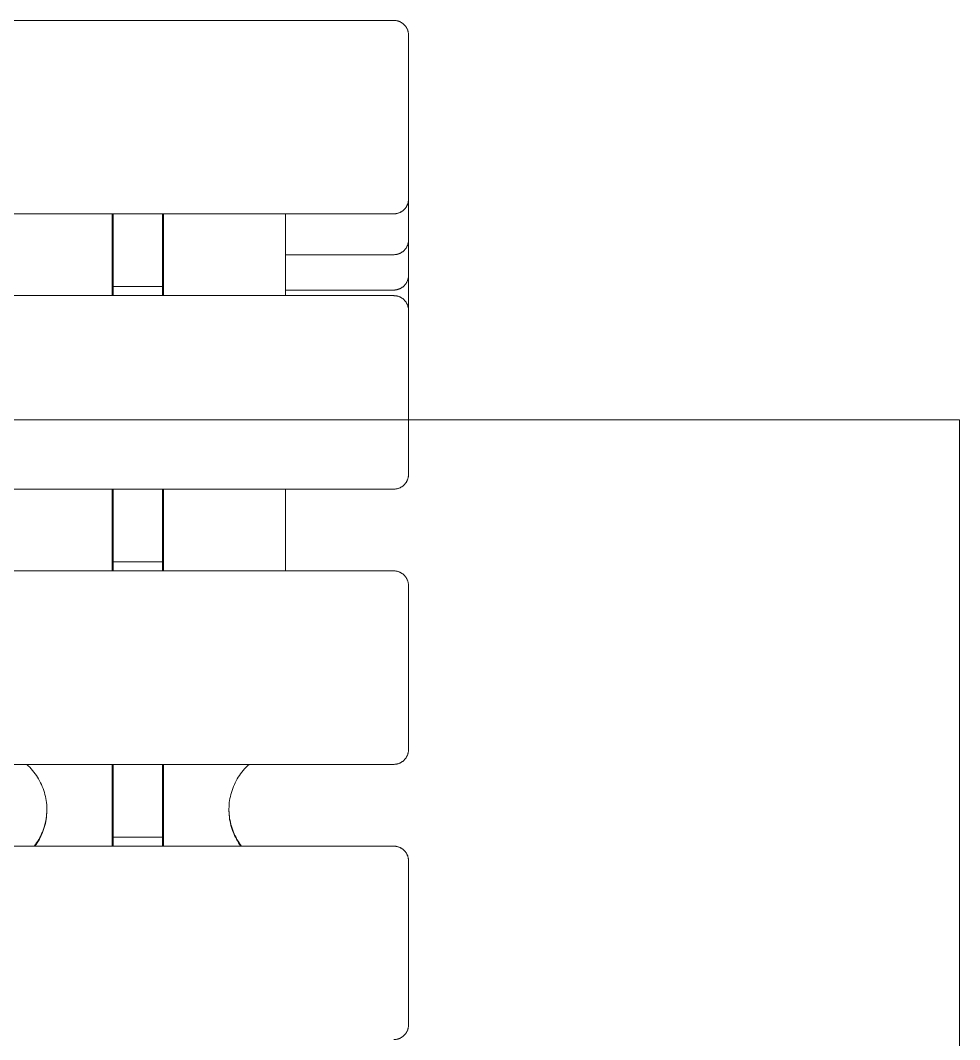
# Model space of a CAD drawing. Header units: millimetres. Extents: x -213 to 4577, y -424 to 2634.
# Drawn here: x 1852 to 2042.9, y 947.3 to 1154.5 of the extents above; entities that cross this region are included whole.
import ezdxf

# ---------------------------------------------------------------- set-up
doc = ezdxf.new("R2010")
doc.units = ezdxf.units.MM
doc.layers.add('ZANO_R', color=7, linetype='Continuous', lineweight=0)

msp = doc.modelspace()

# ---------------------------------------------------------------- linework, layer by layer
at = {"layer": 'ZANO_R'}
for p, q in [((133.92, 1154.52), (1927.92, 1154.52)), ((1927.92, 1154.52), (1928.02, 1154.51)), ((1928.02, 1154.51), (1928.13, 1154.51)), ((1928.13, 1154.51), (1928.23, 1154.5)), ((1928.23, 1154.5), (1928.33, 1154.49)), ((1928.33, 1154.49), (1928.43, 1154.47)), ((1928.43, 1154.47), (1928.53, 1154.45)), ((1928.53, 1154.45), (1928.63, 1154.43)), ((1928.63, 1154.43), (1928.73, 1154.4)), ((1928.73, 1154.4), (1928.83, 1154.38)), ((1928.83, 1154.38), (1928.93, 1154.34)), ((1928.93, 1154.34), (1929.02, 1154.31)), ((1929.02, 1154.31), (1929.12, 1154.27)), ((1929.12, 1154.27), (1929.21, 1154.23)), ((1929.21, 1154.23), (1929.3, 1154.18)), ((1929.3, 1154.18), (1929.39, 1154.13)), ((1929.39, 1154.13), (1929.48, 1154.08)), ((1929.48, 1154.08), (1929.57, 1154.02)), ((1929.57, 1154.02), (1929.65, 1153.97)), ((1929.65, 1153.97), (1929.73, 1153.91)), ((1929.73, 1153.91), (1929.81, 1153.84)), ((1929.81, 1153.84), (1929.89, 1153.78)), ((1929.89, 1153.78), (1929.97, 1153.71)), ((1929.97, 1153.71), (1930.04, 1153.64)), ((1930.04, 1153.64), (1930.11, 1153.56)), ((1930.11, 1153.56), (1930.18, 1153.49)), ((1930.18, 1153.49), (1930.25, 1153.41)), ((1930.25, 1153.41), (1930.31, 1153.33)), ((1930.31, 1153.33), (1930.37, 1153.25)), ((1930.37, 1153.25), (1930.43, 1153.16)), ((1930.43, 1153.16), (1930.48, 1153.07)), ((1930.48, 1153.07), (1930.54, 1152.99)), ((1930.54, 1152.99), (1930.58, 1152.9)), ((1930.58, 1152.9), (1930.63, 1152.8)), ((1930.63, 1152.8), (1930.67, 1152.71)), ((1930.67, 1152.71), (1930.71, 1152.62)), ((1930.71, 1152.62), (1930.75, 1152.52)), ((1930.75, 1152.52), (1930.78, 1152.42)), ((1930.78, 1152.42), (1930.81, 1152.33)), ((1930.81, 1152.33), (1930.84, 1152.23)), ((1930.84, 1152.23), (1930.86, 1152.13)), ((1930.86, 1152.13), (1930.88, 1152.03)), ((1930.88, 1152.03), (1930.89, 1151.92)), ((1930.89, 1151.92), (1930.91, 1151.82)), ((1930.91, 1151.82), (1930.91, 1151.72)), ((1930.91, 1151.72), (1930.92, 1151.62)), ((1930.92, 1151.62), (1930.92, 1151.52)), ((1930.92, 1151.52), (1930.92, 1150.16)), ((1930.92, 1150.16), (1930.92, 1118.19)), ((1930.54, 1116.72), (1930.48, 1116.63)), ((1930.58, 1116.81), (1930.54, 1116.72)), ((1930.63, 1116.9), (1930.58, 1116.81)), ((1930.67, 1117), (1930.63, 1116.9)), ((1930.71, 1117.09), (1930.67, 1117)), ((1930.75, 1117.19), (1930.71, 1117.09)), ((1930.78, 1117.29), (1930.75, 1117.19)), ((1930.81, 1117.38), (1930.78, 1117.29)), ((1930.84, 1117.48), (1930.81, 1117.38)), ((1930.86, 1117.58), (1930.84, 1117.48)), ((1930.88, 1117.68), (1930.86, 1117.58)), ((1930.89, 1117.78), (1930.88, 1117.68)), ((1930.91, 1117.89), (1930.89, 1117.78)), ((1930.92, 1118.09), (1930.91, 1117.99)), ((1930.91, 1117.99), (1930.91, 1117.89)), ((1930.92, 1118.19), (1930.92, 1114.14)), ((1930.92, 1118.19), (1930.92, 1118.09)), ((1927.92, 1115.19), (133.92, 1115.19)), ((1870.72, 1115.19), (1870.72, 1098.57)), ((1870.92, 1113.39), (1870.92, 1115.19)), ((1880.92, 1113.39), (1880.92, 1115.19)), ((1881.12, 1098.57), (1881.12, 1115.19)), ((1905.92, 1098.57), (1905.92, 1115.19)), ((1928.02, 1115.19), (1927.92, 1115.19)), ((1928.13, 1115.2), (1928.02, 1115.19)), ((1928.23, 1115.21), (1928.13, 1115.2)), ((1928.33, 1115.22), (1928.23, 1115.21)), ((1928.43, 1115.24), (1928.33, 1115.22)), ((1928.53, 1115.26), (1928.43, 1115.24)), ((1928.63, 1115.28), (1928.53, 1115.26)), ((1928.73, 1115.3), (1928.63, 1115.28)), ((1928.83, 1115.33), (1928.73, 1115.3)), ((1928.93, 1115.37), (1928.83, 1115.33)), ((1929.02, 1115.4), (1928.93, 1115.37)), ((1929.12, 1115.44), (1929.02, 1115.4)), ((1929.21, 1115.48), (1929.12, 1115.44)), ((1929.3, 1115.53), (1929.21, 1115.48)), ((1929.39, 1115.58), (1929.3, 1115.53)), ((1929.48, 1115.63), (1929.39, 1115.58)), ((1929.57, 1115.68), (1929.48, 1115.63)), ((1929.65, 1115.74), (1929.57, 1115.68)), ((1929.73, 1115.8), (1929.65, 1115.74)), ((1929.81, 1115.87), (1929.73, 1115.8)), ((1929.89, 1115.93), (1929.81, 1115.87)), ((1929.97, 1116), (1929.89, 1115.93)), ((1930.04, 1116.07), (1929.97, 1116)), ((1930.11, 1116.15), (1930.04, 1116.07)), ((1930.18, 1116.22), (1930.11, 1116.15)), ((1930.25, 1116.3), (1930.18, 1116.22)), ((1930.31, 1116.38), (1930.25, 1116.3)), ((1930.37, 1116.46), (1930.31, 1116.38)), ((1930.43, 1116.55), (1930.37, 1116.46)), ((1930.48, 1116.63), (1930.43, 1116.55)), ((1870.92, 1113.39), (1870.92, 1113.26)), ((1870.92, 1103.27), (1870.92, 1113.26)), ((1880.92, 1113.26), (1880.92, 1113.39)), ((1880.92, 1103.27), (1880.92, 1113.26)), ((1930.92, 1114.14), (1930.92, 1109.89)), ((1870.92, 1111.73), (1870.72, 1111.73)), ((1881.12, 1111.73), (1880.92, 1111.73)), ((1930.54, 1108.42), (1930.48, 1108.33)), ((1930.58, 1108.51), (1930.54, 1108.42)), ((1930.63, 1108.6), (1930.58, 1108.51)), ((1930.67, 1108.69), (1930.63, 1108.6)), ((1930.71, 1108.79), (1930.67, 1108.69)), ((1930.75, 1108.88), (1930.71, 1108.79)), ((1930.78, 1108.98), (1930.75, 1108.88)), ((1930.81, 1109.08), (1930.78, 1108.98)), ((1930.84, 1109.18), (1930.81, 1109.08)), ((1930.86, 1109.28), (1930.84, 1109.18)), ((1930.88, 1109.38), (1930.86, 1109.28)), ((1930.89, 1109.48), (1930.88, 1109.38)), ((1930.91, 1109.58), (1930.89, 1109.48)), ((1930.92, 1109.79), (1930.91, 1109.68)), ((1930.91, 1109.68), (1930.91, 1109.58)), ((1930.92, 1109.89), (1930.92, 1106.96)), ((1930.92, 1109.89), (1930.92, 1109.79)), ((1870.92, 1107.76), (1870.72, 1107.76)), ((1881.12, 1107.76), (1880.92, 1107.76)), ((1927.92, 1106.89), (1905.92, 1106.89)), ((1928.02, 1106.89), (1927.92, 1106.89)), ((1928.13, 1106.9), (1928.02, 1106.89)), ((1928.23, 1106.9), (1928.13, 1106.9)), ((1928.33, 1106.92), (1928.23, 1106.9)), ((1928.43, 1106.93), (1928.33, 1106.92)), ((1928.53, 1106.95), (1928.43, 1106.93)), ((1928.63, 1106.97), (1928.53, 1106.95)), ((1928.73, 1107), (1928.63, 1106.97)), ((1928.83, 1107.03), (1928.73, 1107)), ((1928.93, 1107.06), (1928.83, 1107.03)), ((1929.02, 1107.1), (1928.93, 1107.06)), ((1929.12, 1107.14), (1929.02, 1107.1)), ((1929.21, 1107.18), (1929.12, 1107.14)), ((1929.3, 1107.22), (1929.21, 1107.18)), ((1929.39, 1107.27), (1929.3, 1107.22)), ((1929.48, 1107.33), (1929.39, 1107.27)), ((1929.57, 1107.38), (1929.48, 1107.33)), ((1929.65, 1107.44), (1929.57, 1107.38)), ((1929.73, 1107.5), (1929.65, 1107.44)), ((1929.81, 1107.56), (1929.73, 1107.5)), ((1929.89, 1107.63), (1929.81, 1107.56)), ((1929.97, 1107.7), (1929.89, 1107.63)), ((1930.04, 1107.77), (1929.97, 1107.7)), ((1930.11, 1107.84), (1930.04, 1107.77)), ((1930.18, 1107.92), (1930.11, 1107.84)), ((1930.25, 1108), (1930.18, 1107.92)), ((1930.31, 1108.08), (1930.25, 1108)), ((1930.37, 1108.16), (1930.31, 1108.08)), ((1930.43, 1108.24), (1930.37, 1108.16)), ((1930.48, 1108.33), (1930.43, 1108.24)), ((1930.92, 1106.96), (1930.92, 1102.71)), ((1870.72, 1102.49), (1870.82, 1102.5)), ((1870.82, 1102.5), (1870.92, 1102.51)), ((1870.92, 1100.4), (1870.92, 1103.27)), ((1880.92, 1100.4), (1880.92, 1103.27)), ((1880.92, 1102.51), (1881.02, 1102.5)), ((1881.02, 1102.5), (1881.12, 1102.49)), ((1930.88, 1102.2), (1930.86, 1102.1)), ((1930.89, 1102.3), (1930.88, 1102.2)), ((1930.91, 1102.4), (1930.89, 1102.3)), ((1930.92, 1102.61), (1930.91, 1102.5)), ((1930.91, 1102.5), (1930.91, 1102.4)), ((1930.92, 1102.71), (1930.92, 1099.78)), ((1930.92, 1102.71), (1930.92, 1102.61)), ((1870.82, 1100.41), (1870.72, 1100.42)), ((1870.92, 1100.4), (1870.82, 1100.41)), ((1870.92, 1098.57), (1870.92, 1100.4)), ((1880.92, 1100.4), (1870.92, 1100.4)), ((1881.02, 1100.41), (1880.92, 1100.4)), ((1880.92, 1098.57), (1880.92, 1100.4)), ((1881.12, 1100.42), (1881.02, 1100.41)), ((1929.39, 1100.09), (1929.3, 1100.04)), ((1929.48, 1100.14), (1929.39, 1100.09)), ((1929.57, 1100.2), (1929.48, 1100.14)), ((1929.65, 1100.26), (1929.57, 1100.2)), ((1929.73, 1100.32), (1929.65, 1100.26)), ((1929.81, 1100.38), (1929.73, 1100.32)), ((1929.89, 1100.45), (1929.81, 1100.38)), ((1929.97, 1100.51), (1929.89, 1100.45)), ((1930.04, 1100.59), (1929.97, 1100.51)), ((1930.11, 1100.66), (1930.04, 1100.59)), ((1930.18, 1100.74), (1930.11, 1100.66)), ((1930.25, 1100.81), (1930.18, 1100.74)), ((1930.31, 1100.89), (1930.25, 1100.81)), ((1930.37, 1100.98), (1930.31, 1100.89)), ((1930.43, 1101.06), (1930.37, 1100.98)), ((1930.48, 1101.15), (1930.43, 1101.06)), ((1930.54, 1101.24), (1930.48, 1101.15)), ((1930.58, 1101.33), (1930.54, 1101.24)), ((1930.63, 1101.42), (1930.58, 1101.33)), ((1930.67, 1101.51), (1930.63, 1101.42)), ((1930.71, 1101.61), (1930.67, 1101.51)), ((1930.75, 1101.7), (1930.71, 1101.61)), ((1930.78, 1101.8), (1930.75, 1101.7)), ((1930.81, 1101.9), (1930.78, 1101.8)), ((1930.84, 1102), (1930.81, 1101.9)), ((1930.86, 1102.1), (1930.84, 1102)), ((133.92, 1098.57), (1927.92, 1098.57)), ((1927.92, 1099.71), (1905.92, 1099.71)), ((1928.02, 1099.71), (1927.92, 1099.71)), ((1927.92, 1098.57), (1928.02, 1098.56)), ((1928.13, 1099.71), (1928.02, 1099.71)), ((1928.02, 1098.56), (1928.13, 1098.56)), ((1928.23, 1099.72), (1928.13, 1099.71)), ((1928.13, 1098.56), (1928.23, 1098.55)), ((1928.33, 1099.74), (1928.23, 1099.72)), ((1928.23, 1098.55), (1928.33, 1098.54)), ((1928.43, 1099.75), (1928.33, 1099.74)), ((1928.33, 1098.54), (1928.43, 1098.52)), ((1928.53, 1099.77), (1928.43, 1099.75)), ((1928.43, 1098.52), (1928.53, 1098.5)), ((1928.63, 1099.79), (1928.53, 1099.77)), ((1928.53, 1098.5), (1928.63, 1098.48)), ((1928.73, 1099.82), (1928.63, 1099.79)), ((1928.63, 1098.48), (1928.73, 1098.45)), ((1928.83, 1099.85), (1928.73, 1099.82)), ((1928.73, 1098.45), (1928.83, 1098.43)), ((1928.93, 1099.88), (1928.83, 1099.85)), ((1928.83, 1098.43), (1928.93, 1098.39)), ((1929.02, 1099.92), (1928.93, 1099.88)), ((1928.93, 1098.39), (1929.02, 1098.36)), ((1929.12, 1099.96), (1929.02, 1099.92)), ((1929.02, 1098.36), (1929.12, 1098.32)), ((1929.21, 1100), (1929.12, 1099.96)), ((1929.12, 1098.32), (1929.21, 1098.27)), ((1929.3, 1100.04), (1929.21, 1100)), ((1929.21, 1098.27), (1929.3, 1098.23)), ((1929.3, 1098.23), (1929.39, 1098.18)), ((1929.39, 1098.18), (1929.48, 1098.13)), ((1929.48, 1098.13), (1929.57, 1098.07)), ((1929.57, 1098.07), (1929.65, 1098.02)), ((1929.65, 1098.02), (1929.73, 1097.96)), ((1930.92, 1099.78), (1930.92, 1095.57)), ((1929.73, 1097.96), (1929.81, 1097.89)), ((1929.81, 1097.89), (1929.89, 1097.83)), ((1929.89, 1097.83), (1929.97, 1097.76)), ((1929.97, 1097.76), (1930.04, 1097.69)), ((1930.04, 1097.69), (1930.11, 1097.61)), ((1930.11, 1097.61), (1930.18, 1097.54)), ((1930.18, 1097.54), (1930.25, 1097.46)), ((1930.25, 1097.46), (1930.31, 1097.38)), ((1930.31, 1097.38), (1930.37, 1097.3)), ((1930.37, 1097.3), (1930.43, 1097.21)), ((1930.43, 1097.21), (1930.48, 1097.12)), ((1930.48, 1097.12), (1930.54, 1097.04)), ((1930.54, 1097.04), (1930.58, 1096.95)), ((1930.58, 1096.95), (1930.63, 1096.85)), ((1930.63, 1096.85), (1930.67, 1096.76)), ((1930.67, 1096.76), (1930.71, 1096.67)), ((1930.71, 1096.67), (1930.75, 1096.57)), ((1930.75, 1096.57), (1930.78, 1096.47)), ((1930.78, 1096.47), (1930.81, 1096.38)), ((1930.81, 1096.38), (1930.84, 1096.28)), ((1930.84, 1096.28), (1930.86, 1096.18)), ((1930.86, 1096.18), (1930.88, 1096.08)), ((1930.88, 1096.08), (1930.89, 1095.97)), ((1930.89, 1095.97), (1930.91, 1095.87)), ((1930.91, 1095.87), (1930.91, 1095.77)), ((1930.91, 1095.77), (1930.92, 1095.67)), ((1930.92, 1095.67), (1930.92, 1095.57)), ((1930.92, 1095.57), (1930.92, 1094.21)), ((1930.92, 1094.21), (1930.92, 1062.24)), ((1930.54, 1060.77), (1930.48, 1060.68)), ((1930.58, 1060.86), (1930.54, 1060.77)), ((1930.63, 1060.95), (1930.58, 1060.86)), ((1930.67, 1061.05), (1930.63, 1060.95)), ((1930.71, 1061.14), (1930.67, 1061.05)), ((1930.75, 1061.24), (1930.71, 1061.14)), ((1930.78, 1061.34), (1930.75, 1061.24)), ((1930.81, 1061.43), (1930.78, 1061.34)), ((1930.84, 1061.53), (1930.81, 1061.43)), ((1930.86, 1061.63), (1930.84, 1061.53)), ((1930.88, 1061.73), (1930.86, 1061.63)), ((1930.89, 1061.83), (1930.88, 1061.73)), ((1930.91, 1061.94), (1930.89, 1061.83)), ((1930.92, 1062.14), (1930.91, 1062.04)), ((1930.91, 1062.04), (1930.91, 1061.94)), ((1930.92, 1062.24), (1930.92, 1062.14)), ((1927.92, 1059.24), (133.92, 1059.24)), ((1870.72, 1042.62), (1870.72, 1059.24)), ((1870.92, 1057.44), (1870.92, 1059.24)), ((1880.92, 1057.44), (1880.92, 1059.24)), ((1881.12, 1042.62), (1881.12, 1059.24)), ((1905.92, 1042.62), (1905.92, 1059.24)), ((1928.02, 1059.24), (1927.92, 1059.24)), ((1928.13, 1059.25), (1928.02, 1059.24)), ((1928.23, 1059.26), (1928.13, 1059.25)), ((1928.33, 1059.27), (1928.23, 1059.26)), ((1928.43, 1059.29), (1928.33, 1059.27)), ((1928.53, 1059.31), (1928.43, 1059.29)), ((1928.63, 1059.33), (1928.53, 1059.31)), ((1928.73, 1059.35), (1928.63, 1059.33)), ((1928.83, 1059.38), (1928.73, 1059.35)), ((1928.93, 1059.42), (1928.83, 1059.38)), ((1929.02, 1059.45), (1928.93, 1059.42)), ((1929.12, 1059.49), (1929.02, 1059.45)), ((1929.21, 1059.53), (1929.12, 1059.49)), ((1929.3, 1059.58), (1929.21, 1059.53)), ((1929.39, 1059.63), (1929.3, 1059.58)), ((1929.48, 1059.68), (1929.39, 1059.63)), ((1929.57, 1059.73), (1929.48, 1059.68)), ((1929.65, 1059.79), (1929.57, 1059.73)), ((1929.73, 1059.85), (1929.65, 1059.79)), ((1929.81, 1059.92), (1929.73, 1059.85)), ((1929.89, 1059.98), (1929.81, 1059.92)), ((1929.97, 1060.05), (1929.89, 1059.98)), ((1930.04, 1060.12), (1929.97, 1060.05)), ((1930.11, 1060.2), (1930.04, 1060.12)), ((1930.18, 1060.27), (1930.11, 1060.2)), ((1930.25, 1060.35), (1930.18, 1060.27)), ((1930.31, 1060.43), (1930.25, 1060.35)), ((1930.37, 1060.51), (1930.31, 1060.43)), ((1930.43, 1060.6), (1930.37, 1060.51)), ((1930.48, 1060.68), (1930.43, 1060.6)), ((1870.92, 1057.44), (1870.92, 1057.31)), ((1870.92, 1047.32), (1870.92, 1057.31)), ((1880.92, 1057.31), (1880.92, 1057.44)), ((1880.92, 1047.32), (1880.92, 1057.31)), ((1870.92, 1044.45), (1870.92, 1047.32)), ((1880.92, 1044.45), (1880.92, 1047.32)), ((1870.92, 1042.62), (1870.92, 1044.45)), ((1880.92, 1044.45), (1870.92, 1044.45)), ((1880.92, 1042.62), (1880.92, 1044.45)), ((133.92, 1042.62), (1927.92, 1042.62)), ((1927.92, 1042.62), (1928.02, 1042.61)), ((1928.02, 1042.61), (1928.13, 1042.61)), ((1928.13, 1042.61), (1928.23, 1042.6)), ((1928.23, 1042.6), (1928.33, 1042.59)), ((1928.33, 1042.59), (1928.43, 1042.57)), ((1928.43, 1042.57), (1928.53, 1042.55)), ((1928.53, 1042.55), (1928.63, 1042.53)), ((1928.63, 1042.53), (1928.73, 1042.5)), ((1928.73, 1042.5), (1928.83, 1042.48)), ((1928.83, 1042.48), (1928.93, 1042.44)), ((1928.93, 1042.44), (1929.02, 1042.41)), ((1929.02, 1042.41), (1929.12, 1042.37)), ((1929.12, 1042.37), (1929.21, 1042.32)), ((1929.21, 1042.32), (1929.3, 1042.28)), ((1929.3, 1042.28), (1929.39, 1042.23)), ((1929.39, 1042.23), (1929.48, 1042.18)), ((1929.48, 1042.18), (1929.57, 1042.12)), ((1929.57, 1042.12), (1929.65, 1042.07)), ((1929.65, 1042.07), (1929.73, 1042.01)), ((1929.73, 1042.01), (1929.81, 1041.94)), ((1929.81, 1041.94), (1929.89, 1041.88)), ((1929.89, 1041.88), (1929.97, 1041.81)), ((1929.97, 1041.81), (1930.04, 1041.74)), ((1930.04, 1041.74), (1930.11, 1041.66)), ((1930.11, 1041.66), (1930.18, 1041.59)), ((1930.18, 1041.59), (1930.25, 1041.51)), ((1930.25, 1041.51), (1930.31, 1041.43)), ((1930.31, 1041.43), (1930.37, 1041.35)), ((1930.37, 1041.35), (1930.43, 1041.26)), ((1930.43, 1041.26), (1930.48, 1041.17)), ((1930.48, 1041.17), (1930.54, 1041.09)), ((1930.54, 1041.09), (1930.58, 1041)), ((1930.58, 1041), (1930.63, 1040.9)), ((1930.63, 1040.9), (1930.67, 1040.81)), ((1930.67, 1040.81), (1930.71, 1040.72)), ((1930.71, 1040.72), (1930.75, 1040.62)), ((1930.75, 1040.62), (1930.78, 1040.52)), ((1930.78, 1040.52), (1930.81, 1040.43)), ((1930.81, 1040.43), (1930.84, 1040.33)), ((1930.84, 1040.33), (1930.86, 1040.23)), ((1930.86, 1040.23), (1930.88, 1040.13)), ((1930.88, 1040.13), (1930.89, 1040.02)), ((1930.89, 1040.02), (1930.91, 1039.92)), ((1930.91, 1039.92), (1930.91, 1039.82)), ((1930.91, 1039.82), (1930.92, 1039.72)), ((1930.92, 1039.72), (1930.92, 1039.62)), ((1930.92, 1039.62), (1930.92, 1038.26)), ((1930.92, 1038.26), (1930.92, 1006.29)), ((1930.54, 1004.82), (1930.48, 1004.73)), ((1930.58, 1004.91), (1930.54, 1004.82)), ((1930.63, 1005), (1930.58, 1004.91)), ((1930.67, 1005.1), (1930.63, 1005)), ((1930.71, 1005.19), (1930.67, 1005.1)), ((1930.75, 1005.29), (1930.71, 1005.19)), ((1930.78, 1005.39), (1930.75, 1005.29)), ((1930.81, 1005.48), (1930.78, 1005.39)), ((1930.84, 1005.58), (1930.81, 1005.48)), ((1930.86, 1005.68), (1930.84, 1005.58)), ((1930.88, 1005.78), (1930.86, 1005.68)), ((1930.89, 1005.88), (1930.88, 1005.78)), ((1930.91, 1005.99), (1930.89, 1005.88)), ((1930.92, 1006.19), (1930.91, 1006.09)), ((1930.91, 1006.09), (1930.91, 1005.99)), ((1930.92, 1006.29), (1930.92, 1006.19)), ((1927.92, 1003.29), (133.92, 1003.29)), ((1853.34, 1003.29), (1853.65, 1003)), ((1853.65, 1003), (1853.95, 1002.7)), ((1870.72, 1003.29), (1870.72, 986.67)), ((1870.92, 1001.49), (1870.92, 1003.29)), ((1880.92, 1001.49), (1880.92, 1003.29)), ((1881.12, 986.67), (1881.12, 1003.29)), ((1898.19, 1003), (1897.89, 1002.7)), ((1898.5, 1003.29), (1898.19, 1003)), ((1928.02, 1003.29), (1927.92, 1003.29)), ((1928.13, 1003.3), (1928.02, 1003.29)), ((1928.23, 1003.31), (1928.13, 1003.3)), ((1928.33, 1003.32), (1928.23, 1003.31)), ((1928.43, 1003.34), (1928.33, 1003.32)), ((1928.53, 1003.36), (1928.43, 1003.34)), ((1928.63, 1003.38), (1928.53, 1003.36)), ((1928.73, 1003.4), (1928.63, 1003.38)), ((1928.83, 1003.43), (1928.73, 1003.4)), ((1928.93, 1003.47), (1928.83, 1003.43)), ((1929.02, 1003.5), (1928.93, 1003.47)), ((1929.12, 1003.54), (1929.02, 1003.5)), ((1929.21, 1003.58), (1929.12, 1003.54)), ((1929.3, 1003.63), (1929.21, 1003.58)), ((1929.39, 1003.68), (1929.3, 1003.63)), ((1929.48, 1003.73), (1929.39, 1003.68)), ((1929.57, 1003.78), (1929.48, 1003.73)), ((1929.65, 1003.84), (1929.57, 1003.78)), ((1929.73, 1003.9), (1929.65, 1003.84)), ((1929.81, 1003.97), (1929.73, 1003.9)), ((1929.89, 1004.03), (1929.81, 1003.97)), ((1929.97, 1004.1), (1929.89, 1004.03)), ((1930.04, 1004.17), (1929.97, 1004.1)), ((1930.11, 1004.25), (1930.04, 1004.17)), ((1930.18, 1004.32), (1930.11, 1004.25)), ((1930.25, 1004.4), (1930.18, 1004.32)), ((1930.31, 1004.48), (1930.25, 1004.4)), ((1930.37, 1004.56), (1930.31, 1004.48)), ((1930.43, 1004.65), (1930.37, 1004.56)), ((1930.48, 1004.73), (1930.43, 1004.65)), ((1853.95, 1002.7), (1854.24, 1002.39)), ((1854.24, 1002.39), (1854.52, 1002.06)), ((1854.52, 1002.06), (1854.79, 1001.73)), ((1854.79, 1001.73), (1855.04, 1001.39)), ((1855.04, 1001.39), (1855.29, 1001.04)), ((1855.29, 1001.04), (1855.52, 1000.69)), ((1855.52, 1000.69), (1855.74, 1000.32)), ((1870.92, 1001.49), (1870.92, 1001.36)), ((1870.92, 991.37), (1870.92, 1001.36)), ((1880.92, 1001.36), (1880.92, 1001.49)), ((1880.92, 991.37), (1880.92, 1001.36)), ((1896.32, 1000.69), (1896.1, 1000.32)), ((1896.55, 1001.04), (1896.32, 1000.69)), ((1896.8, 1001.39), (1896.55, 1001.04)), ((1897.05, 1001.73), (1896.8, 1001.39)), ((1897.32, 1002.06), (1897.05, 1001.73)), ((1897.6, 1002.39), (1897.32, 1002.06)), ((1897.89, 1002.7), (1897.6, 1002.39)), ((1855.74, 1000.32), (1855.95, 999.95)), ((1855.95, 999.95), (1856.14, 999.57)), ((1856.14, 999.57), (1856.32, 999.19)), ((1856.32, 999.19), (1856.49, 998.79)), ((1856.49, 998.79), (1856.64, 998.4)), ((1895.35, 998.79), (1895.2, 998.4)), ((1895.52, 999.19), (1895.35, 998.79)), ((1895.7, 999.57), (1895.52, 999.19)), ((1895.9, 999.95), (1895.7, 999.57)), ((1896.1, 1000.32), (1895.9, 999.95)), ((1856.64, 998.4), (1856.79, 998)), ((1856.79, 998), (1856.91, 997.59)), ((1856.91, 997.59), (1857.03, 997.18)), ((1857.03, 997.18), (1857.13, 996.77)), ((1857.13, 996.77), (1857.21, 996.35)), ((1894.72, 996.77), (1894.63, 996.35)), ((1894.82, 997.18), (1894.72, 996.77)), ((1894.93, 997.59), (1894.82, 997.18)), ((1895.06, 998), (1894.93, 997.59)), ((1895.2, 998.4), (1895.06, 998)), ((1857.21, 996.35), (1857.28, 995.93)), ((1857.28, 995.93), (1857.34, 995.51)), ((1857.34, 995.51), (1857.38, 995.08)), ((1857.38, 995.08), (1857.41, 994.66)), ((1857.41, 994.66), (1857.42, 994.23)), ((1894.44, 994.66), (1894.42, 994.23)), ((1894.46, 995.08), (1894.44, 994.66)), ((1894.5, 995.51), (1894.46, 995.08)), ((1894.56, 995.93), (1894.5, 995.51)), ((1894.63, 996.35), (1894.56, 995.93)), ((1857.27, 992.32), (1857.33, 992.73)), ((1857.33, 992.53), (1857.27, 992.11)), ((1857.33, 992.73), (1857.37, 993.14)), ((1857.37, 992.96), (1857.33, 992.53)), ((1857.37, 993.14), (1857.4, 993.55)), ((1857.4, 993.38), (1857.37, 992.96)), ((1857.4, 993.55), (1857.42, 993.97)), ((1857.42, 993.81), (1857.4, 993.38)), ((1857.42, 994.23), (1857.42, 993.81)), ((1894.42, 994.23), (1894.42, 993.81)), ((1894.42, 993.97), (1894.44, 993.55)), ((1894.42, 993.81), (1894.44, 993.38)), ((1894.44, 993.55), (1894.47, 993.14)), ((1894.44, 993.38), (1894.47, 992.96)), ((1894.47, 993.14), (1894.51, 992.73)), ((1894.47, 992.96), (1894.52, 992.53)), ((1894.51, 992.73), (1894.57, 992.32)), ((1894.52, 992.53), (1894.57, 992.11)), ((1856.65, 989.92), (1856.79, 990.31)), ((1856.89, 990.45), (1856.76, 990.05)), ((1856.79, 990.31), (1856.91, 990.71)), ((1857, 990.86), (1856.89, 990.45)), ((1856.91, 990.71), (1857.02, 991.1)), ((1857.11, 991.28), (1857, 990.86)), ((1857.02, 991.1), (1857.12, 991.51)), ((1857.19, 991.69), (1857.11, 991.28)), ((1857.12, 991.51), (1857.2, 991.91)), ((1857.27, 992.11), (1857.19, 991.69)), ((1857.2, 991.91), (1857.27, 992.32)), ((1870.92, 988.5), (1870.92, 991.37)), ((1880.92, 988.5), (1880.92, 991.37)), ((1894.57, 992.32), (1894.64, 991.91)), ((1894.57, 992.11), (1894.65, 991.69)), ((1894.64, 991.91), (1894.72, 991.51)), ((1894.65, 991.69), (1894.74, 991.28)), ((1894.72, 991.51), (1894.82, 991.1)), ((1894.74, 991.28), (1894.84, 990.86)), ((1894.82, 991.1), (1894.93, 990.71)), ((1894.84, 990.86), (1894.96, 990.45)), ((1894.93, 990.71), (1895.05, 990.31)), ((1894.96, 990.45), (1895.09, 990.05)), ((1895.05, 990.31), (1895.19, 989.92)), ((1855.78, 988.05), (1855.98, 988.41)), ((1856.1, 988.48), (1855.9, 988.1)), ((1855.98, 988.41), (1856.16, 988.78)), ((1856.28, 988.86), (1856.1, 988.48)), ((1856.16, 988.78), (1856.34, 989.15)), ((1856.46, 989.25), (1856.28, 988.86)), ((1856.34, 989.15), (1856.5, 989.53)), ((1856.61, 989.65), (1856.46, 989.25)), ((1856.5, 989.53), (1856.65, 989.92)), ((1856.76, 990.05), (1856.61, 989.65)), ((1870.92, 986.67), (1870.92, 988.5)), ((1880.92, 988.5), (1870.92, 988.5)), ((1880.92, 986.67), (1880.92, 988.5)), ((1895.09, 990.05), (1895.23, 989.65)), ((1895.19, 989.92), (1895.34, 989.53)), ((1895.23, 989.65), (1895.39, 989.25)), ((1895.34, 989.53), (1895.5, 989.15)), ((1895.39, 989.25), (1895.56, 988.86)), ((1895.5, 989.15), (1895.68, 988.78)), ((1895.56, 988.86), (1895.74, 988.48)), ((1895.68, 988.78), (1895.86, 988.41)), ((1895.74, 988.48), (1895.94, 988.1)), ((1895.86, 988.41), (1896.06, 988.05)), ((133.92, 986.67), (1927.92, 986.67)), ((1854.86, 986.67), (1855.11, 987)), ((1855.24, 987.01), (1854.99, 986.67)), ((1855.11, 987), (1855.34, 987.34)), ((1855.47, 987.37), (1855.24, 987.01)), ((1855.34, 987.34), (1855.57, 987.69)), ((1855.69, 987.73), (1855.47, 987.37)), ((1855.57, 987.69), (1855.78, 988.05)), ((1855.9, 988.1), (1855.69, 987.73)), ((1895.94, 988.1), (1896.15, 987.73)), ((1896.06, 988.05), (1896.28, 987.69)), ((1896.15, 987.73), (1896.37, 987.37)), ((1896.28, 987.69), (1896.5, 987.34)), ((1896.37, 987.37), (1896.6, 987.01)), ((1896.5, 987.34), (1896.73, 987)), ((1896.6, 987.01), (1896.85, 986.67)), ((1896.73, 987), (1896.98, 986.67)), ((1927.92, 986.67), (1928.02, 986.66)), ((1928.02, 986.66), (1928.13, 986.66)), ((1928.13, 986.66), (1928.23, 986.65)), ((1928.23, 986.65), (1928.33, 986.64)), ((1928.33, 986.64), (1928.43, 986.62)), ((1928.43, 986.62), (1928.53, 986.6)), ((1928.53, 986.6), (1928.63, 986.58)), ((1928.63, 986.58), (1928.73, 986.55)), ((1928.73, 986.55), (1928.83, 986.53)), ((1928.83, 986.53), (1928.93, 986.49)), ((1928.93, 986.49), (1929.02, 986.46)), ((1929.02, 986.46), (1929.12, 986.42)), ((1929.12, 986.42), (1929.21, 986.37)), ((1929.21, 986.37), (1929.3, 986.33)), ((1929.3, 986.33), (1929.39, 986.28)), ((1929.39, 986.28), (1929.48, 986.23)), ((1929.48, 986.23), (1929.57, 986.17)), ((1929.57, 986.17), (1929.65, 986.12)), ((1929.65, 986.12), (1929.73, 986.06)), ((1929.73, 986.06), (1929.81, 985.99)), ((1929.81, 985.99), (1929.89, 985.93)), ((1929.89, 985.93), (1929.97, 985.86)), ((1929.97, 985.86), (1930.04, 985.79)), ((1930.04, 985.79), (1930.11, 985.71)), ((1930.11, 985.71), (1930.18, 985.64)), ((1930.18, 985.64), (1930.25, 985.56)), ((1930.25, 985.56), (1930.31, 985.48)), ((1930.31, 985.48), (1930.37, 985.4)), ((1930.37, 985.4), (1930.43, 985.31)), ((1930.43, 985.31), (1930.48, 985.22)), ((1930.48, 985.22), (1930.54, 985.14)), ((1930.54, 985.14), (1930.58, 985.05)), ((1930.58, 985.05), (1930.63, 984.95)), ((1930.63, 984.95), (1930.67, 984.86)), ((1930.67, 984.86), (1930.71, 984.77)), ((1930.71, 984.77), (1930.75, 984.67)), ((1930.75, 984.67), (1930.78, 984.57)), ((1930.78, 984.57), (1930.81, 984.48)), ((1930.81, 984.48), (1930.84, 984.38)), ((1930.84, 984.38), (1930.86, 984.28)), ((1930.86, 984.28), (1930.88, 984.18)), ((1930.88, 984.18), (1930.89, 984.07)), ((1930.89, 984.07), (1930.91, 983.97)), ((1930.91, 983.97), (1930.91, 983.87)), ((1930.91, 983.87), (1930.92, 983.77)), ((1930.92, 983.77), (1930.92, 983.67)), ((1930.92, 983.67), (1930.92, 982.31)), ((1930.92, 982.31), (1930.92, 950.34)), ((1930.54, 948.87), (1930.48, 948.78)), ((1930.58, 948.96), (1930.54, 948.87)), ((1930.63, 949.05), (1930.58, 948.96)), ((1930.67, 949.15), (1930.63, 949.05)), ((1930.71, 949.24), (1930.67, 949.15)), ((1930.75, 949.34), (1930.71, 949.24)), ((1930.78, 949.44), (1930.75, 949.34)), ((1930.81, 949.53), (1930.78, 949.44)), ((1930.84, 949.63), (1930.81, 949.53)), ((1930.86, 949.73), (1930.84, 949.63)), ((1930.88, 949.83), (1930.86, 949.73)), ((1930.89, 949.93), (1930.88, 949.83)), ((1930.91, 950.04), (1930.89, 949.93)), ((1930.92, 950.24), (1930.91, 950.14)), ((1930.91, 950.14), (1930.91, 950.04)), ((1930.92, 950.34), (1930.92, 950.24)), ((1928.02, 947.34), (1927.92, 947.34)), ((1928.13, 947.35), (1928.02, 947.34)), ((1928.23, 947.36), (1928.13, 947.35)), ((1928.33, 947.37), (1928.23, 947.36)), ((1928.43, 947.39), (1928.33, 947.37)), ((1928.53, 947.41), (1928.43, 947.39)), ((1928.63, 947.43), (1928.53, 947.41)), ((1928.73, 947.45), (1928.63, 947.43)), ((1928.83, 947.48), (1928.73, 947.45)), ((1928.93, 947.52), (1928.83, 947.48)), ((1929.02, 947.55), (1928.93, 947.52)), ((1929.12, 947.59), (1929.02, 947.55)), ((1929.21, 947.63), (1929.12, 947.59)), ((1929.3, 947.68), (1929.21, 947.63)), ((1929.39, 947.73), (1929.3, 947.68)), ((1929.48, 947.78), (1929.39, 947.73)), ((1929.57, 947.83), (1929.48, 947.78)), ((1929.65, 947.89), (1929.57, 947.83)), ((1929.73, 947.95), (1929.65, 947.89)), ((1929.81, 948.02), (1929.73, 947.95)), ((1929.89, 948.08), (1929.81, 948.02)), ((1929.97, 948.15), (1929.89, 948.08)), ((1930.04, 948.22), (1929.97, 948.15)), ((1930.11, 948.3), (1930.04, 948.22)), ((1930.18, 948.37), (1930.11, 948.3)), ((1930.25, 948.45), (1930.18, 948.37)), ((1930.31, 948.53), (1930.25, 948.45)), ((1930.37, 948.61), (1930.31, 948.53)), ((1930.43, 948.7), (1930.37, 948.61)), ((1930.48, 948.78), (1930.43, 948.7))]:
    msp.add_line(p, q, dxfattribs=at)
msp.add_lwpolyline([(18.92, 1073.3), (2042.92, 1073.3), (2042.92, 673.3), (18.92, 673.3)], close=True, dxfattribs=at)

doc.saveas('drawing.dxf')
